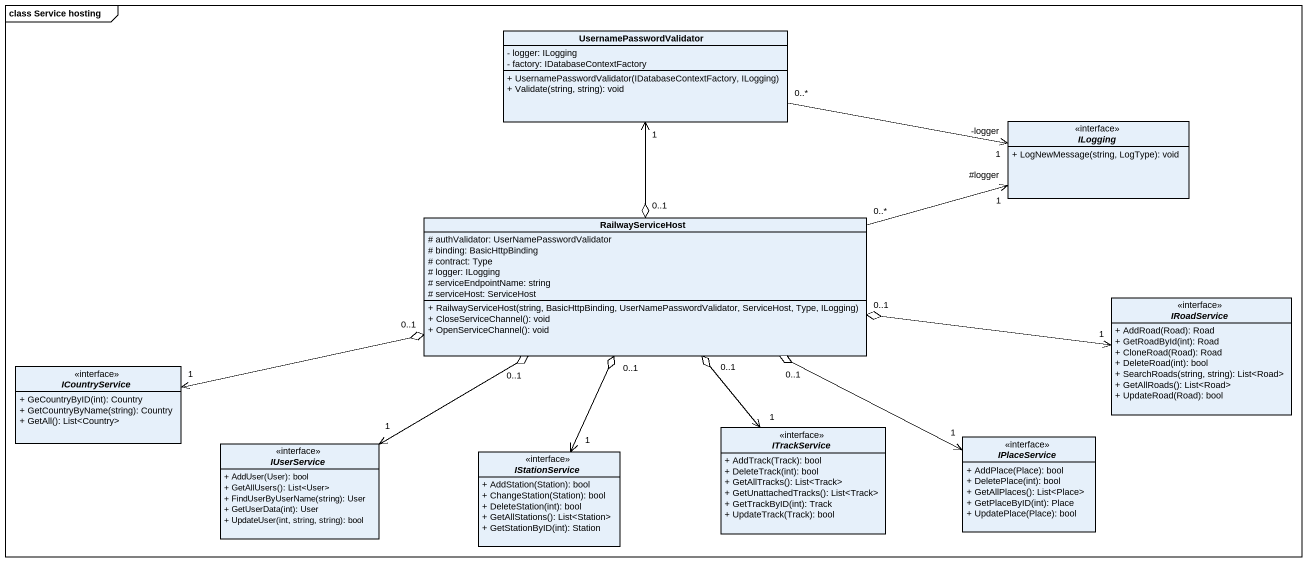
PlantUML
@startuml
mainframe class Service hosting
hide circle
hide empty members
skinparam classAttributeIconSize 0
class UsernamePasswordValidator {
  - logger: ILogging
  - factory: IDatabaseContextFactory
  + UsernamePasswordValidator(IDatabaseContextFactory, ILogging)
  + Validate(string, string): void
}
interface ILogging {
  + LogNewMessage(string, LogType): void
}
class RailwayServiceHost {
  # authValidator: UserNamePasswordValidator
  # binding: BasicHttpBinding
  # contract: Type
  # logger: ILogging
  # serviceEndpointName: string
  # serviceHost: ServiceHost
  + RailwayServiceHost(string, BasicHttpBinding, UserNamePasswordValidator, ServiceHost, Type, ILogging)
  + CloseServiceChannel(): void
  + OpenServiceChannel(): void
}
interface IRoadService {
  + AddRoad(Road): Road
  + GetRoadById(int): Road
  + CloneRoad(Road): Road
  + DeleteRoad(int): bool
  + SearchRoads(string, string): List<Road>
  + GetAllRoads(): List<Road>
  + UpdateRoad(Road): bool
}
interface ICountryService {
  + GeCountryByID(int): Country
  + GetCountryByName(string): Country
  + GetAll(): List<Country>
}
interface IUserService {
  + AddUser(User): bool
  + GetAllUsers(): List<User>
  + FindUserByUserName(string): User
  + GetUserData(int): User
  + UpdateUser(int, string, string): bool
}
interface IStationService {
  + AddStation(Station): bool
  + ChangeStation(Station): bool
  + DeleteStation(int): bool
  + GetAllStations(): List<Station>
  + GetStationByID(int): Station
}
interface ITrackService {
  + AddTrack(Track): bool
  + DeleteTrack(int): bool
  + GetAllTracks(): List<Track>
  + GetUnattachedTracks(): List<Track>
  + GetTrackByID(int): Track
  + UpdateTrack(Track): bool
}
interface IPlaceService {
  + AddPlace(Place): bool
  + DeletePlace(int): bool
  + GetAllPlaces(): List<Place>
  + GetPlaceByID(int): Place
  + UpdatePlace(Place): bool
}
UsernamePasswordValidator "0..*" -right-> "-logger\n1" ILogging
UsernamePasswordValidator "1" <--o "0..1" RailwayServiceHost
RailwayServiceHost "0..*" -right-> "#logger\n1" ILogging
IRoadService "1" <-left-o "0..1" RailwayServiceHost
ICountryService "1" <-right-o "0..1" RailwayServiceHost
IUserService "1" <-right-o "0..1" RailwayServiceHost
IStationService "1" <-up-o "0..1" RailwayServiceHost
ITrackService "1" <-up-o "0..1" RailwayServiceHost
IPlaceService "1" <-left-o "0..1" RailwayServiceHost
@enduml
